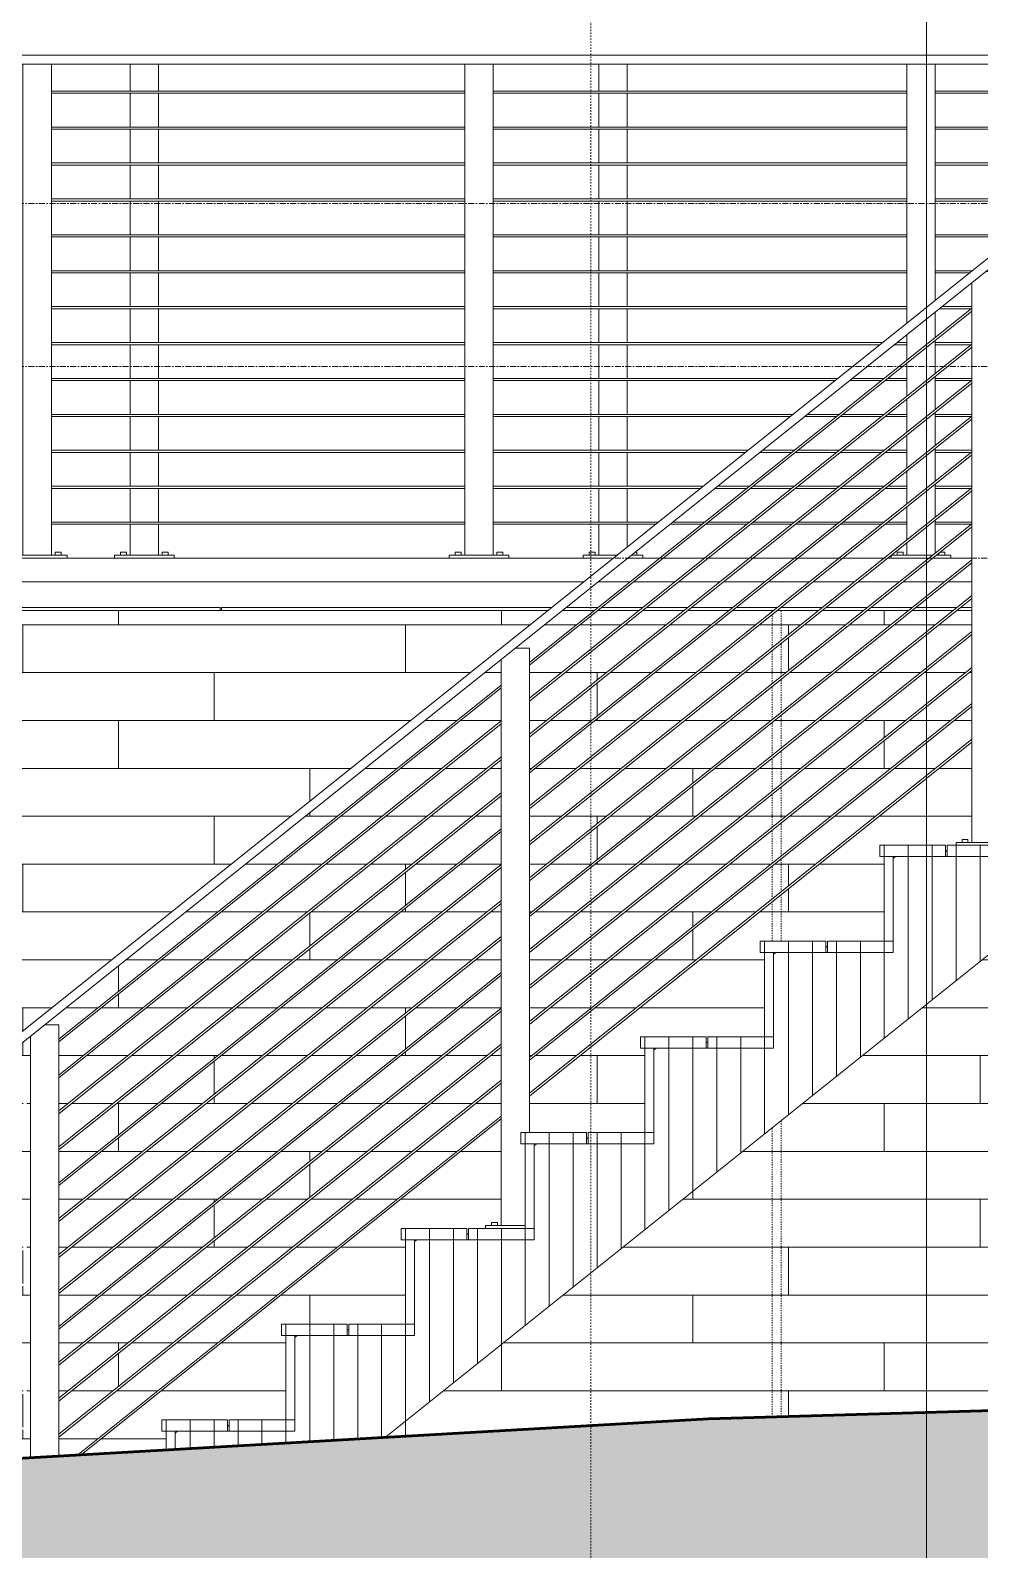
# Model space of a CAD drawing. Header units: inches. Extents: x -3207 to -1935, y -201 to 483.
# Drawn here: x -2923.7 to -2844.4, y -80.5 to 46.4 of the extents above; entities that cross this region are included whole.
import ezdxf

# ---------------------------------------------------------------- set-up
doc = ezdxf.new("R2010")
doc.units = ezdxf.units.IN
doc.header["$MEASUREMENT"] = 0
for name, pattern in [('Aligning Line 1_8_', [0.25, 0.125, -0.125]), ('Dash 1_16_', [0.125, 0.0625, -0.0625]), ('Grid Line 1_2_', [0.875, 0.5, -0.125, 0.125, -0.125])]:
    doc.linetypes.add(name, pattern=pattern)
for name, color, linetype, lineweight in [('A-DETL-1', 90, 'Dash 1_16_', 9), ('A-FLOR', 192, 'Continuous', 18), ('A-FLOR-HRAL', 11, 'Continuous', 9), ('A-FLOR-LEVL-1', 51, 'Grid Line 1_2_', 9), ('A-WALL-PATT-1', 111, 'Continuous', 9), ('C-TOPO', 7, 'Continuous', 9), ('C-TOPO-1', 7, 'Continuous', 60), ('G-ANNO-SYMB', 111, 'Aligning Line 1_8_', 9), ('G-ANNO-SYMB-1', 111, 'Continuous', 9), ('S-FNDN', 32, 'Continuous', 18), ('S-STRS', 31, 'Continuous', 9)]:
    doc.layers.add(name, color=color, linetype=linetype, lineweight=lineweight)
pattern_1 = [(90, (-2962.337, -117.625), (-2, 1e-16), [])]

# ---------------------------------------------------------------- blocks, each defined once
blk = doc.blocks.new('Railing - 2_ x 1_2_ 2-V3-BUILDING SECTION - NORTH_SOUTH - LOOKING EAST2')
at = {"layer": 'A-FLOR-HRAL'}
for p, q in [((-2876.19, 43.62), (-2876.19, 41.37)), ((-2873.82, 41.37), (-2873.82, 43.62)), ((-2876.19, 41.19), (-2876.19, 38.37)), ((-2873.82, 38.37), (-2873.82, 41.19)), ((-2876.19, 38.19), (-2876.19, 35.37)), ((-2873.82, 35.37), (-2873.82, 38.19)), ((-2876.19, 35.19), (-2876.19, 32.37)), ((-2873.82, 32.37), (-2873.82, 35.19)), ((-2876.19, 32.19), (-2876.19, 29.37)), ((-2873.82, 29.37), (-2873.82, 32.19)), ((-2876.19, 29.19), (-2876.19, 26.37)), ((-2873.82, 26.37), (-2873.82, 29.19)), ((-2876.19, 26.19), (-2876.19, 23.37)), ((-2873.82, 23.37), (-2873.82, 26.19)), ((-2876.19, 23.19), (-2876.19, 20.37)), ((-2873.82, 20.37), (-2873.82, 23.19)), ((-2876.19, 20.19), (-2876.19, 17.37)), ((-2873.82, 17.37), (-2873.82, 20.19)), ((-2876.19, 17.19), (-2876.19, 14.37)), ((-2873.82, 14.37), (-2873.82, 17.19)), ((-2876.19, 14.19), (-2876.19, 11.37)), ((-2873.82, 11.37), (-2873.82, 14.19)), ((-2876.19, 11.19), (-2876.19, 8.37)), ((-2873.82, 8.37), (-2873.82, 11.19)), ((-2876.19, 8.19), (-2876.19, 5.37)), ((-2873.82, 5.37), (-2873.82, 8.19)), ((-2876.19, 5.19), (-2876.19, 2.62)), ((-2873.82, 3.3), (-2873.82, 5.19)), ((-2874.66, 2.62), (-2877.5, 2.62)), ((-2877.5, 2.62), (-2877.5, 2.37)), ((-2877, 2.62), (-2877, 2.87)), ((-2876.75, 2.87), (-2877, 2.87)), ((-2876.5, 2.87), (-2876.75, 2.87)), ((-2876.5, 2.87), (-2876.5, 2.62)), ((-2872.5, 2.62), (-2873.46, 2.62)), ((-2873, 2.87), (-2873.13, 2.87)), ((-2873, 2.87), (-2873, 2.62)), ((-2872.5, 2.37), (-2872.5, 2.62))]:
    blk.add_line(p, q, dxfattribs=at)
blk = doc.blocks.new('Railing - 2_ x 1_2_ 2-V4-BUILDING SECTION - NORTH_SOUTH - LOOKING EAST2')
at = {"layer": 'A-FLOR-HRAL'}
for p, q in [((-2915.36, 43.62), (-2915.36, 41.37)), ((-2912.98, 41.37), (-2912.98, 43.62)), ((-2915.36, 41.19), (-2915.36, 38.37)), ((-2912.98, 38.37), (-2912.98, 41.19)), ((-2915.36, 38.19), (-2915.36, 35.37)), ((-2912.98, 35.37), (-2912.98, 38.19)), ((-2915.36, 35.19), (-2915.36, 32.37)), ((-2912.98, 32.37), (-2912.98, 35.19)), ((-2915.36, 32.19), (-2915.36, 29.37)), ((-2912.98, 29.37), (-2912.98, 32.19)), ((-2915.36, 29.19), (-2915.36, 26.37)), ((-2912.98, 26.37), (-2912.98, 29.19)), ((-2915.36, 26.19), (-2915.36, 23.37)), ((-2912.98, 23.37), (-2912.98, 26.19)), ((-2915.36, 23.19), (-2915.36, 20.37)), ((-2912.98, 20.37), (-2912.98, 23.19)), ((-2915.36, 20.19), (-2915.36, 17.37)), ((-2912.98, 17.37), (-2912.98, 20.19)), ((-2915.36, 17.19), (-2915.36, 14.37)), ((-2912.98, 14.37), (-2912.98, 17.19)), ((-2915.36, 14.19), (-2915.36, 11.37)), ((-2912.98, 11.37), (-2912.98, 14.19)), ((-2915.36, 11.19), (-2915.36, 8.37)), ((-2912.98, 8.37), (-2912.98, 11.19)), ((-2915.36, 8.19), (-2915.36, 5.37)), ((-2912.98, 5.37), (-2912.98, 8.19)), ((-2915.36, 5.19), (-2915.36, 2.62)), ((-2912.98, 2.62), (-2912.98, 5.19)), ((-2911.67, 2.62), (-2916.67, 2.62)), ((-2916.67, 2.62), (-2916.67, 2.37)), ((-2916.17, 2.62), (-2916.17, 2.87)), ((-2915.92, 2.87), (-2916.17, 2.87)), ((-2915.67, 2.87), (-2915.92, 2.87)), ((-2915.67, 2.87), (-2915.67, 2.62)), ((-2912.67, 2.62), (-2912.67, 2.87)), ((-2912.42, 2.87), (-2912.67, 2.87)), ((-2912.17, 2.87), (-2912.42, 2.87)), ((-2912.17, 2.87), (-2912.17, 2.62)), ((-2911.67, 2.37), (-2911.67, 2.62))]:
    blk.add_line(p, q, dxfattribs=at)
blk = doc.blocks.new('Railing - 2_ x 1_2_ 2-V8-BUILDING SECTION - NORTH_SOUTH - LOOKING EAST2')
at = {"layer": 'A-FLOR-HRAL'}
for p, q in [((-3035.1, 2.62), (-3035.1, 43.62)), ((-3032.72, 2.62), (-3032.72, 43.62)), ((-3031.41, 2.62), (-3036.41, 2.62)), ((-3036.41, 2.37), (-3036.41, 2.62)), ((-3035.91, 2.62), (-3035.91, 2.87)), ((-3035.66, 2.87), (-3035.91, 2.87)), ((-3035.41, 2.87), (-3035.66, 2.87)), ((-3035.41, 2.87), (-3035.41, 2.62)), ((-3032.41, 2.62), (-3032.41, 2.87)), ((-3032.16, 2.87), (-3032.41, 2.87)), ((-3031.91, 2.87), (-3032.16, 2.87)), ((-3031.91, 2.87), (-3031.91, 2.62)), ((-3031.41, 2.37), (-3031.41, 2.62))]:
    blk.add_line(p, q, dxfattribs=at)
blk = doc.blocks.new('Railing - 2_ x 1_2_ 2-V9-BUILDING SECTION - NORTH_SOUTH - LOOKING EAST2')
at = {"layer": 'A-FLOR-HRAL'}
for p, q in [((-2850.45, 21.99), (-2850.45, 43.62)), ((-2848.08, 23.89), (-2848.08, 43.62)), ((-2848.08, 20.78), (-2848.08, 22.93)), ((-2850.45, 18.88), (-2850.45, 21.03)), ((-2848.08, 17.78), (-2848.08, 20.55)), ((-2850.45, 15.88), (-2850.45, 18.65)), ((-2848.08, 14.78), (-2848.08, 17.55)), ((-2850.45, 12.88), (-2850.45, 15.65)), ((-2848.08, 11.78), (-2848.08, 14.55)), ((-2850.45, 9.88), (-2850.45, 12.65)), ((-2848.08, 8.78), (-2848.08, 11.55)), ((-2850.45, 6.88), (-2850.45, 9.65)), ((-2848.08, 5.78), (-2848.08, 8.55)), ((-2850.45, 3.88), (-2850.45, 6.65)), ((-2848.08, 2.78), (-2848.08, 5.55)), ((-2851.77, 2.37), (-2851.77, 2.6)), ((-2848.27, 2.62), (-2851.73, 2.62)), ((-2851.27, 2.62), (-2851.27, 2.87)), ((-2851.02, 2.87), (-2851.27, 2.87)), ((-2850.77, 2.87), (-2851.02, 2.87)), ((-2850.77, 2.87), (-2850.77, 2.62)), ((-2850.45, 2.62), (-2850.45, 3.65)), ((-2846.77, 2.62), (-2847.98, 2.62)), ((-2847.77, 2.62), (-2847.77, 2.8)), ((-2847.52, 2.87), (-2847.67, 2.87)), ((-2847.27, 2.87), (-2847.52, 2.87)), ((-2847.27, 2.87), (-2847.27, 2.62)), ((-2846.77, 2.37), (-2846.77, 2.62))]:
    blk.add_line(p, q, dxfattribs=at)
blk = doc.blocks.new('Railing - Railing-1114347-BUILDING SECTION - NORTH_SOUTH - LOOKING EAST2')
at = {"layer": 'A-FLOR-HRAL'}
for p, q in [((-3072.34, 44.38), (-2822.47, 44.38)), ((-2823.52, 43.62), (-3072.34, 43.62)), ((-2887.38, 41.37), (-2921.93, 41.37)), ((-2921.93, 41.19), (-2887.38, 41.19)), ((-2850.45, 41.37), (-2885.01, 41.37)), ((-2885.01, 41.19), (-2850.45, 41.19)), ((-2826.22, 41.37), (-2848.08, 41.37)), ((-2848.08, 41.19), (-2826.45, 41.19)), ((-2887.38, 38.37), (-2921.93, 38.37)), ((-2921.93, 38.19), (-2887.38, 38.19)), ((-2850.45, 38.37), (-2885.01, 38.37)), ((-2885.01, 38.19), (-2850.45, 38.19)), ((-2829.97, 38.37), (-2848.08, 38.37)), ((-2848.08, 38.19), (-2830.2, 38.19)), ((-2887.38, 35.37), (-2921.93, 35.37)), ((-2921.93, 35.19), (-2887.38, 35.19)), ((-2850.45, 35.37), (-2885.01, 35.37)), ((-2885.01, 35.19), (-2850.45, 35.19)), ((-2833.72, 35.37), (-2848.08, 35.37)), ((-2848.08, 35.19), (-2833.95, 35.19)), ((-2887.38, 32.37), (-2921.93, 32.37)), ((-2921.93, 32.19), (-2887.38, 32.19)), ((-2850.45, 32.37), (-2885.01, 32.37)), ((-2885.01, 32.19), (-2850.45, 32.19)), ((-2837.48, 32.37), (-2848.08, 32.37)), ((-2848.08, 32.19), (-2837.7, 32.19)), ((-2887.38, 29.37), (-2921.93, 29.37)), ((-2921.93, 29.19), (-2887.38, 29.19)), ((-2850.45, 29.37), (-2885.01, 29.37)), ((-2885.01, 29.19), (-2850.45, 29.19)), ((-2841.22, 29.37), (-2848.08, 29.37)), ((-2848.08, 29.19), (-2841.45, 29.19)), ((-2887.38, 26.37), (-2921.93, 26.37)), ((-2921.93, 26.19), (-2887.38, 26.19)), ((-2850.45, 26.37), (-2885.01, 26.37)), ((-2885.01, 26.19), (-2850.45, 26.19)), ((-2844.97, 26.37), (-2848.08, 26.37)), ((-2848.08, 26.19), (-2845.2, 26.19)), ((-2887.38, 23.37), (-2921.93, 23.37)), ((-2921.93, 23.19), (-2887.38, 23.19)), ((-2850.45, 23.37), (-2885.01, 23.37)), ((-2885.01, 23.19), (-2850.45, 23.19)), ((-2847.75, 23.19), (-2845.07, 23.19)), ((-2845.02, 23.37), (-2847.52, 23.37)), ((-2887.38, 20.37), (-2921.93, 20.37)), ((-2852.47, 20.37), (-2885.01, 20.37)), ((-2850.45, 20.37), (-2851.27, 20.37)), ((-2845.02, 20.37), (-2848.08, 20.37)), ((-2921.93, 20.19), (-2887.38, 20.19)), ((-2885.01, 20.19), (-2852.7, 20.19)), ((-2851.5, 20.19), (-2850.45, 20.19)), ((-2848.08, 20.19), (-2845.07, 20.19)), ((-2887.38, 17.37), (-2921.93, 17.37)), ((-2921.93, 17.19), (-2887.38, 17.19)), ((-2856.22, 17.37), (-2885.01, 17.37)), ((-2885.01, 17.19), (-2856.45, 17.19)), ((-2855.25, 17.19), (-2852.57, 17.19)), ((-2852.33, 17.37), (-2855.02, 17.37)), ((-2852.28, 17.19), (-2850.45, 17.19)), ((-2850.45, 17.37), (-2852.04, 17.37)), ((-2845.02, 17.37), (-2848.08, 17.37)), ((-2848.08, 17.19), (-2845.07, 17.19)), ((-2887.38, 14.37), (-2921.93, 14.37)), ((-2921.93, 14.19), (-2887.38, 14.19)), ((-2859.97, 14.37), (-2885.01, 14.37)), ((-2885.01, 14.19), (-2860.2, 14.19)), ((-2859, 14.19), (-2856.32, 14.19)), ((-2856.08, 14.37), (-2858.77, 14.37)), ((-2856.03, 14.19), (-2852.57, 14.19)), ((-2852.33, 14.37), (-2855.8, 14.37)), ((-2852.28, 14.19), (-2850.45, 14.19)), ((-2850.45, 14.37), (-2852.04, 14.37)), ((-2845.02, 14.37), (-2848.08, 14.37)), ((-2848.08, 14.19), (-2845.07, 14.19)), ((-2887.38, 11.37), (-2921.93, 11.37)), ((-2921.93, 11.19), (-2887.38, 11.19)), ((-2863.72, 11.37), (-2885.01, 11.37)), ((-2885.01, 11.19), (-2863.95, 11.19)), ((-2862.75, 11.19), (-2860.07, 11.19)), ((-2859.83, 11.37), (-2862.52, 11.37)), ((-2859.78, 11.19), (-2856.32, 11.19)), ((-2856.08, 11.37), (-2859.55, 11.37)), ((-2856.03, 11.19), (-2852.57, 11.19)), ((-2852.33, 11.37), (-2855.8, 11.37)), ((-2852.28, 11.19), (-2850.45, 11.19)), ((-2850.45, 11.37), (-2852.04, 11.37)), ((-2845.02, 11.37), (-2848.08, 11.37)), ((-2848.08, 11.19), (-2845.07, 11.19)), ((-2887.38, 8.37), (-2921.93, 8.37)), ((-2921.93, 8.19), (-2887.38, 8.19)), ((-2867.47, 8.37), (-2885.01, 8.37)), ((-2885.01, 8.19), (-2867.7, 8.19)), ((-2866.5, 8.19), (-2863.82, 8.19)), ((-2863.58, 8.37), (-2866.27, 8.37)), ((-2863.53, 8.19), (-2860.07, 8.19)), ((-2859.83, 8.37), (-2863.29, 8.37)), ((-2859.78, 8.19), (-2856.32, 8.19)), ((-2856.08, 8.37), (-2859.55, 8.37)), ((-2856.03, 8.19), (-2852.57, 8.19)), ((-2852.33, 8.37), (-2855.8, 8.37)), ((-2852.28, 8.19), (-2850.45, 8.19)), ((-2850.45, 8.37), (-2852.04, 8.37)), ((-2845.02, 8.37), (-2848.08, 8.37)), ((-2848.08, 8.19), (-2845.07, 8.19)), ((-2887.38, 5.37), (-2921.93, 5.37)), ((-2921.93, 5.19), (-2887.38, 5.19)), ((-2871.22, 5.37), (-2885.01, 5.37)), ((-2885.01, 5.19), (-2871.45, 5.19)), ((-2870.25, 5.19), (-2867.57, 5.19)), ((-2867.33, 5.37), (-2870.02, 5.37)), ((-2867.28, 5.19), (-2863.82, 5.19)), ((-2863.58, 5.37), (-2867.04, 5.37)), ((-2863.53, 5.19), (-2860.07, 5.19)), ((-2859.83, 5.37), (-2863.29, 5.37)), ((-2859.78, 5.19), (-2856.32, 5.19)), ((-2856.08, 5.37), (-2859.55, 5.37)), ((-2856.03, 5.19), (-2852.57, 5.19)), ((-2852.33, 5.37), (-2855.8, 5.37)), ((-2852.28, 5.19), (-2850.45, 5.19)), ((-2850.45, 5.37), (-2852.04, 5.37)), ((-2845.02, 5.37), (-2848.08, 5.37)), ((-2848.08, 5.19), (-2845.07, 5.19))]:
    blk.add_line(p, q, dxfattribs=at)
for name, p in [('Railing - 2_ x 1_2_ 2-V8-BUILDING SECTION - NORTH_SOUTH - LOOKING EAST2', (110.79, 0)), ('Railing - 2_ x 1_2_ 2-V4-BUILDING SECTION - NORTH_SOUTH - LOOKING EAST2', (0, 0)), ('Railing - 2_ x 1_2_ 2-V8-BUILDING SECTION - NORTH_SOUTH - LOOKING EAST2', (147.71, 0)), ('Railing - 2_ x 1_2_ 2-V3-BUILDING SECTION - NORTH_SOUTH - LOOKING EAST2', (0, 0)), ('Railing - 2_ x 1_2_ 2-V9-BUILDING SECTION - NORTH_SOUTH - LOOKING EAST2', (0, 0))]:
    blk.add_blockref(name, p)
blk = doc.blocks.new('Railing - 2_ x 1_2_ 2-1997085-BUILDING SECTION - NORTH_SOUTH - LOOKING EAST2')
at = {"layer": 'A-FLOR-HRAL'}
for p, q in [((-2842.65, 26.32), (-2843.84, 26.32)), ((-2842.65, -13.63), (-2842.65, 26.32)), ((-2845.02, -21.38), (-2845.02, 25.37)), ((-2842.65, -21.38), (-2842.65, -14.57)), ((-2846.34, -21.38), (-2842.34, -21.38)), ((-2846.34, -21.62), (-2846.34, -21.38)), ((-2845.84, -21.13), (-2845.59, -21.13)), ((-2845.84, -21.13), (-2845.84, -21.38)), ((-2845.59, -21.13), (-2845.34, -21.13)), ((-2845.34, -21.38), (-2845.34, -21.13))]:
    blk.add_line(p, q, dxfattribs=at)
blk = doc.blocks.new('Railing - 2_ x 1_2_ 2-1997083-BUILDING SECTION - NORTH_SOUTH - LOOKING EAST2')
at = {"layer": 'A-FLOR-HRAL'}
for p, q in [((-2884.36, -53.38), (-2884.36, -6.1)), ((-2881.98, -5.15), (-2883.17, -5.15)), ((-2881.98, -45.63), (-2881.98, -5.15)), ((-2885.17, -53.13), (-2885.17, -53.38)), ((-2885.17, -53.13), (-2884.92, -53.13)), ((-2884.92, -53.13), (-2884.67, -53.13)), ((-2884.67, -53.38), (-2884.67, -53.13)), ((-2885.67, -53.38), (-2882.34, -53.38)), ((-2885.67, -53.63), (-2885.67, -53.38))]:
    blk.add_line(p, q, dxfattribs=at)
blk = doc.blocks.new('Railing - 2_ x 1_2_ 2-1997081-BUILDING SECTION - NORTH_SOUTH - LOOKING EAST2')
at = {"layer": 'A-FLOR-HRAL'}
for p, q in [((-2921.32, -36.61), (-2922.5, -36.61)), ((-2921.32, -72.63), (-2921.32, -36.61)), ((-2923.69, -72.77), (-2923.69, -37.56))]:
    blk.add_line(p, q, dxfattribs=at)
blk = doc.blocks.new('Railing - Railing-1123708-BUILDING SECTION - NORTH_SOUTH - LOOKING EAST2')
at = {"layer": 'A-FLOR-HRAL'}
for p, q in [((-2822.47, 44.38), (-2961.84, -67.12)), ((-2961.84, -68.08), (-2822.21, 43.62)), ((-2845.02, 23.23), (-2881.98, -6.34)), ((-2881.98, -6.58), (-2845.02, 22.98)), ((-2845.02, 20.23), (-2881.98, -9.34)), ((-2881.98, -9.58), (-2845.02, 19.98)), ((-2845.02, 17.23), (-2881.98, -12.34)), ((-2881.98, -12.58), (-2845.02, 16.98)), ((-2845.02, 14.23), (-2881.98, -15.34)), ((-2881.98, -15.58), (-2845.02, 13.98)), ((-2845.02, 11.23), (-2881.98, -18.34)), ((-2881.98, -18.58), (-2845.02, 10.98)), ((-2845.02, 8.23), (-2881.98, -21.34)), ((-2881.98, -21.58), (-2845.02, 7.98)), ((-2845.02, 5.23), (-2881.98, -24.34)), ((-2881.98, -24.58), (-2845.02, 4.98)), ((-2845.02, 2.23), (-2881.98, -27.34)), ((-2881.98, -27.58), (-2845.02, 1.98)), ((-2845.02, -0.77), (-2881.98, -30.34)), ((-2881.98, -30.58), (-2845.02, -1.02)), ((-2845.02, -3.77), (-2881.98, -33.34)), ((-2881.98, -33.58), (-2845.02, -4.02)), ((-2845.02, -6.77), (-2881.98, -36.34)), ((-2881.98, -36.58), (-2845.02, -7.02)), ((-2884.36, -8.24), (-2921.32, -37.81)), ((-2921.32, -38.05), (-2884.36, -8.48)), ((-2845.02, -9.77), (-2881.98, -39.34)), ((-2881.98, -39.58), (-2845.02, -10.02)), ((-2884.36, -11.24), (-2921.32, -40.81)), ((-2921.32, -41.05), (-2884.36, -11.48)), ((-2845.02, -12.77), (-2881.98, -42.34)), ((-2881.98, -42.58), (-2845.02, -13.02)), ((-2884.36, -14.24), (-2921.32, -43.81)), ((-2921.32, -44.05), (-2884.36, -14.48)), ((-2884.36, -17.24), (-2921.32, -46.81)), ((-2921.32, -47.05), (-2884.36, -17.48)), ((-2884.36, -20.24), (-2921.32, -49.81)), ((-2921.32, -50.05), (-2884.36, -20.48)), ((-2884.36, -23.24), (-2921.32, -52.81)), ((-2921.32, -53.05), (-2884.36, -23.48)), ((-2884.36, -26.24), (-2921.32, -55.81)), ((-2921.32, -56.05), (-2884.36, -26.48)), ((-2884.36, -29.24), (-2921.32, -58.81)), ((-2921.32, -59.05), (-2884.36, -29.48)), ((-2884.36, -32.24), (-2921.32, -61.81)), ((-2921.32, -62.05), (-2884.36, -32.48)), ((-2884.36, -35.24), (-2921.32, -64.81)), ((-2921.32, -65.05), (-2884.36, -35.48)), ((-2884.36, -38.24), (-2921.32, -67.81)), ((-2921.32, -68.05), (-2884.36, -38.48)), ((-2884.36, -41.24), (-2921.32, -70.81)), ((-2921.32, -71.05), (-2884.36, -41.48)), ((-2884.36, -44.24), (-2919.73, -72.54)), ((-2919.41, -72.52), (-2884.36, -44.48))]:
    blk.add_line(p, q, dxfattribs=at)
for name in ['Railing - 2_ x 1_2_ 2-1997085-BUILDING SECTION - NORTH_SOUTH - LOOKING EAST2', 'Railing - 2_ x 1_2_ 2-1997083-BUILDING SECTION - NORTH_SOUTH - LOOKING EAST2', 'Railing - 2_ x 1_2_ 2-1997081-BUILDING SECTION - NORTH_SOUTH - LOOKING EAST2']:
    blk.add_blockref(name, (0, 0))

msp = doc.modelspace()

# ---------------------------------------------------------------- hatches: boundary and pattern name
at = {"layer": 'A-WALL-PATT-1'}
h = msp.add_hatch(dxfattribs=at)
h.set_pattern_fill('FP_4', color=256, style=0, pattern_type=2)
h.set_pattern_definition([(0, (-2620.337, -107.2), (0, 4), []), (90, (-2620.337, -107.2), (-8, 8), [4, -28]), (90, (-2604.337, -103.2), (-8, 8), [4, -28])])
h.paths.add_polyline_path([(-3064.33668, -95.75169), (-3018.33668, -80.66287), (-3018.33668, -30.125), (-2981.71168, -30.125), (-2981.71168, -75.83329), (-2961.52418, -74.79253), (-2961.54165, -73.22909), (-2961.83668, -73.44903), (-2961.83668, -73.225), (-2961.52418, -72.975), (-2961.54165, -70.22909), (-2961.83668, -70.44903), (-2961.83668, -70.225), (-2961.52418, -69.975), (-2961.52418, -67.83023), (-2961.83668, -68.08023), (-2961.83668, -67.11977), (-2880.43698, -2), (-3064.33668, -2), (-3064.33668, -83.91376)], flags=0)
h.paths.add_polyline_path([(-2959.14918, -74.67008), (-2955.92592, -74.49639), (-2923.69085, -48.70833), (-2923.69085, -45.94845), (-2959.14918, -74.31512), (-2959.14918, -74.49639)], flags=0)
h.paths.add_polyline_path([(-2955.61515, -74.48789), (-2951.92766, -74.29778), (-2923.69085, -51.70833), (-2923.69085, -48.94845), (-2955.53076, -74.42038)], flags=0)
h.paths.add_polyline_path([(-2951.60684, -74.28124), (-2947.91935, -74.09113), (-2923.69085, -54.70833), (-2923.69085, -51.94845), (-2950.99016, -73.7879)], flags=0)
h.paths.add_polyline_path([(-2959.14918, -74.075), (-2923.69085, -45.70833), (-2923.69085, -42.94845), (-2959.14918, -71.31512), (-2959.14918, -73.51458)], flags=0)
h.paths.add_polyline_path([(-2947.59853, -74.07459), (-2943.91104, -73.88448), (-2923.69085, -57.70833), (-2923.69085, -54.94845), (-2946.89851, -73.51458)], flags=0)
h.paths.add_polyline_path([(-2943.59022, -73.86794), (-2939.90273, -73.67784), (-2923.69085, -60.70833), (-2923.69085, -57.94845), (-2943.14851, -73.51458)], flags=0)
h.paths.add_polyline_path([(-2939.58191, -73.6613), (-2935.88795, -73.46601), (-2923.69085, -63.70833), (-2923.69085, -60.94845), (-2939.39851, -73.51458)], flags=0)
h.paths.add_polyline_path([(-2935.56465, -73.44749), (-2931.84875, -73.23466), (-2923.69085, -66.70833), (-2923.69085, -63.94845), (-2933.93284, -72.14204)], flags=0)
h.paths.add_polyline_path([(-2931.52546, -73.21614), (-2927.80956, -73.0033), (-2923.69085, -69.70833), (-2923.69085, -66.94845), (-2930.28416, -72.2231)], flags=0)
h.paths.add_polyline_path([(-2927.48627, -72.98478), (-2923.7466, -72.75293), (-2923.69085, -72.70833), (-2923.69085, -69.94845), (-2926.43284, -72.14204)], flags=0)
h.paths.add_polyline_path([(-2921.31585, -72.63136), (-2919.73118, -72.5406), (-2884.35752, -44.24167), (-2884.35752, -41.48178), (-2921.31585, -71.04845), (-2921.31585, -72.14204)], flags=0)
h.paths.add_polyline_path([(-2919.40788, -72.52208), (-2912.33668, -72.11706), (-2912.33668, -70.56641), (-2912.71168, -70.56641), (-2912.71168, -69.625), (-2907.21168, -69.625), (-2907.21168, -70.08777), (-2907.08668, -70.08777), (-2907.08668, -69.625), (-2902.33668, -69.625), (-2902.33668, -62.56641), (-2902.71168, -62.56641), (-2902.71168, -61.625), (-2897.21168, -61.625), (-2897.21168, -62.08777), (-2897.08668, -62.08777), (-2897.08668, -61.625), (-2892.33668, -61.625), (-2892.33668, -54.56641), (-2892.71168, -54.56641), (-2892.71168, -53.625), (-2887.21168, -53.625), (-2887.21168, -54.08777), (-2887.08668, -54.08777), (-2887.08668, -53.625), (-2885.67002, -53.625), (-2885.67002, -53.375), (-2885.17002, -53.375), (-2885.1615, -53.125), (-2884.67002, -53.125), (-2884.67002, -53.375), (-2884.35752, -53.375), (-2884.35752, -44.48178), (-2919.20601, -72.36058)], flags=0)
h.paths.add_polyline_path([(-2959.14918, -71.075), (-2923.69085, -42.70833), (-2923.69085, -39.94845), (-2959.14918, -68.31512), (-2959.14918, -69.7877)], flags=0)
h.paths.add_polyline_path([(-2894.00879, -71.06729), (-2867.01762, -69.5213), (-2796.33325, -67.46255), (-2693.71168, -58.93163), (-2693.71168, -11.75), (-2693.46168, -11.75), (-2693.46168, -9.375), (-2812.33668, -9.375), (-2812.33668, -5.72961), (-2893.38268, -70.56641)], flags=0)
h.paths.add_polyline_path([(-2921.31585, -70.80833), (-2884.35752, -41.24167), (-2884.35752, -38.48178), (-2921.31585, -68.04845), (-2921.31585, -69.7877)], flags=0)
h.paths.add_polyline_path([(-2911.58668, -70.72258), (-2911.39147, -70.56641), (-2911.58668, -70.56641)], flags=0)
h.paths.add_polyline_path([(-2907.08668, -70.56641), (-2907.08668, -70.10364), (-2907.21168, -70.10364), (-2907.21168, -70.56641)], flags=0)
h.paths.add_polyline_path([(-2959.14918, -68.075), (-2923.69085, -39.70833), (-2923.69085, -37.56357), (-2960.33668, -66.88023), (-2959.14918, -66.88023), (-2959.14918, -67.43336)], flags=0)
h.paths.add_polyline_path([(-2921.31585, -67.80833), (-2884.35752, -38.24167), (-2884.35752, -35.48178), (-2921.31585, -65.04845), (-2921.31585, -67.43336)], flags=0)
h.paths.add_polyline_path([(-2921.31585, -64.80833), (-2884.35752, -35.24167), (-2884.35752, -32.48178), (-2921.31585, -62.04845), (-2921.31585, -62.72467)], flags=0)
h.paths.add_polyline_path([(-2901.58668, -62.72258), (-2901.39147, -62.56641), (-2901.58668, -62.56641)], flags=0)
h.paths.add_polyline_path([(-2897.08668, -62.56641), (-2897.08668, -62.10364), (-2897.21168, -62.10364), (-2897.21168, -62.56641)], flags=0)
h.paths.add_polyline_path([(-2921.31585, -61.80833), (-2884.35752, -32.24167), (-2884.35752, -29.48178), (-2921.31585, -59.04845), (-2921.31585, -60.37032)], flags=0)
h.paths.add_polyline_path([(-2921.31585, -58.80833), (-2884.35752, -29.24167), (-2884.35752, -26.48178), (-2921.31585, -56.04845), (-2921.31585, -58.01598)], flags=0)
h.paths.add_polyline_path([(-2631.83668, -58.73517), (-2631.83668, -9.375), (-2657.08668, -9.375), (-2657.08668, -58.44129), (-2634.66012, -58.73517)], flags=0)
h.paths.add_polyline_path([(-2921.31585, -55.80833), (-2884.35752, -26.24167), (-2884.35752, -23.48178), (-2921.31585, -53.04845), (-2921.31585, -55.66164)], flags=0)
h.paths.add_polyline_path([(-2891.58668, -54.72258), (-2891.39147, -54.56641), (-2891.58668, -54.56641)], flags=0)
h.paths.add_polyline_path([(-2887.08668, -54.56641), (-2887.08668, -54.10364), (-2887.21168, -54.10364), (-2887.21168, -54.56641)], flags=0)
h.paths.add_polyline_path([(-2921.31585, -52.80833), (-2884.35752, -23.24167), (-2884.35752, -20.48178), (-2921.31585, -50.04845), (-2921.31585, -50.95295)], flags=0)
h.paths.add_polyline_path([(-2921.31585, -49.80833), (-2884.35752, -20.24167), (-2884.35752, -17.48178), (-2921.31585, -47.04845), (-2921.31585, -48.59861)], flags=0)
h.paths.add_polyline_path([(-2921.31585, -46.80833), (-2884.35752, -17.24167), (-2884.35752, -14.48178), (-2921.31585, -44.04845), (-2921.31585, -46.24426)], flags=0)
h.paths.add_polyline_path([(-2881.58668, -46.72258), (-2881.39147, -46.56641), (-2881.58668, -46.56641)], flags=0)
h.paths.add_polyline_path([(-2877.08668, -46.56641), (-2877.08668, -46.10364), (-2877.21168, -46.10364), (-2877.21168, -46.56641)], flags=0)
h.paths.add_polyline_path([(-2877.08668, -46.08777), (-2877.08668, -45.625), (-2872.33668, -45.625), (-2872.33668, -38.56641), (-2872.71168, -38.56641), (-2872.71168, -37.625), (-2867.21168, -37.625), (-2867.21168, -38.08777), (-2867.08668, -38.08777), (-2867.08668, -37.625), (-2862.33668, -37.625), (-2862.33668, -30.56641), (-2862.71168, -30.56641), (-2862.71168, -29.625), (-2857.21168, -29.625), (-2857.21168, -30.08777), (-2857.08668, -30.08777), (-2857.08668, -29.625), (-2852.33668, -29.625), (-2852.33668, -22.56641), (-2852.71168, -22.56641), (-2852.71168, -21.625), (-2847.21168, -21.625), (-2847.21168, -22.08777), (-2847.08668, -22.08777), (-2847.08668, -21.625), (-2846.33668, -21.625), (-2846.33668, -21.375), (-2845.83668, -21.375), (-2845.82817, -21.125), (-2845.33668, -21.125), (-2845.33668, -21.375), (-2845.02418, -21.375), (-2845.02418, -13.01512), (-2881.98252, -42.58178), (-2881.98252, -45.625), (-2877.21168, -45.625), (-2877.21168, -46.08777)], flags=0)
h.paths.add_polyline_path([(-2921.31585, -43.80833), (-2884.35752, -14.24167), (-2884.35752, -11.48178), (-2921.31585, -41.04845), (-2921.31585, -41.53557)], flags=0)
h.paths.add_polyline_path([(-2881.98252, -42.34167), (-2845.02418, -12.775), (-2845.02418, -10.01512), (-2881.98252, -39.58178), (-2881.98252, -41.53557)], flags=0)
h.paths.add_polyline_path([(-2921.31585, -40.80833), (-2884.35752, -11.24167), (-2884.35752, -8.48178), (-2921.31585, -38.04845)], flags=0)
h.paths.add_polyline_path([(-2881.98252, -39.34167), (-2845.02418, -9.775), (-2845.02418, -7.01512), (-2881.98252, -36.58178), (-2881.98252, -39.18123)], flags=0)
h.paths.add_polyline_path([(-2871.58668, -38.72258), (-2871.39147, -38.56641), (-2871.58668, -38.56641)], flags=0)
h.paths.add_polyline_path([(-2867.08668, -38.56641), (-2867.08668, -38.10364), (-2867.21168, -38.10364), (-2867.21168, -38.56641)], flags=0)
h.paths.add_polyline_path([(-2921.31585, -37.80833), (-2884.35752, -8.24167), (-2884.35752, -6.0969), (-2922.50335, -36.61357), (-2921.31585, -36.61357), (-2921.31585, -36.82689)], flags=0)
h.paths.add_polyline_path([(-2881.98252, -36.34167), (-2845.02418, -6.775), (-2845.02418, -4.01512), (-2881.98252, -33.58178), (-2881.98252, -34.47254)], flags=0)
h.paths.add_polyline_path([(-2881.98252, -33.34167), (-2845.02418, -3.775), (-2845.02418, -2), (-2846.25529, -2), (-2881.98252, -30.58178), (-2881.98252, -32.1182)], flags=0)
h.paths.add_polyline_path([(-2861.58668, -30.72258), (-2861.39147, -30.56641), (-2861.58668, -30.56641)], flags=0)
h.paths.add_polyline_path([(-2857.08668, -30.56641), (-2857.08668, -30.10364), (-2857.21168, -30.10364), (-2857.21168, -30.56641)], flags=0)
h.paths.add_polyline_path([(-2881.98252, -30.34167), (-2846.55651, -2), (-2850.00529, -2), (-2881.98252, -27.58178), (-2881.98252, -29.76386)], flags=0)
h.paths.add_polyline_path([(-2881.98252, -27.34167), (-2850.30543, -2), (-2853.75529, -2), (-2881.98252, -24.58178), (-2881.98252, -25.05517)], flags=0)
h.paths.add_polyline_path([(-2881.98252, -24.34167), (-2854.05543, -2), (-2857.50529, -2), (-2881.98252, -21.58178), (-2881.98252, -22.70082)], flags=0)
h.paths.add_polyline_path([(-2851.58668, -22.72258), (-2851.39147, -22.56641), (-2851.58668, -22.56641), (-2851.58668, -22.70082)], flags=0)
h.paths.add_polyline_path([(-2847.08668, -22.56641), (-2847.08668, -22.10364), (-2847.21168, -22.10364), (-2847.21168, -22.56641)], flags=0)
h.paths.add_polyline_path([(-2842.64918, -21.375), (-2842.33668, -21.375), (-2842.33668, -14.56641), (-2842.64918, -14.56641), (-2842.64918, -21.125)], flags=0)
h.paths.add_polyline_path([(-2881.98252, -21.34167), (-2857.80543, -2), (-2861.25529, -2), (-2881.98252, -18.58178), (-2881.98252, -20.34648)], flags=0)
h.paths.add_polyline_path([(-2881.98252, -18.34167), (-2861.55543, -2), (-2865.00529, -2), (-2881.98252, -15.58178), (-2881.98252, -17.99214)], flags=0)
h.paths.add_polyline_path([(-2881.98252, -15.34167), (-2865.30543, -2), (-2868.75529, -2), (-2881.98252, -12.58178), (-2881.98252, -13.56481)], flags=0)
h.paths.add_polyline_path([(-2841.58668, -14.72258), (-2841.39147, -14.56641), (-2841.58668, -14.56641)], flags=0)
h.paths.add_polyline_path([(-2837.08668, -14.56641), (-2837.08668, -14.10364), (-2837.21168, -14.10364), (-2837.21168, -14.56641)], flags=0)
h.paths.add_polyline_path([(-2837.08668, -14.08777), (-2837.08668, -13.625), (-2832.33668, -13.625), (-2832.33668, -6.56641), (-2832.71168, -6.56641), (-2832.71168, -5.625), (-2827.21168, -5.625), (-2827.21168, -6.08777), (-2827.08668, -6.08777), (-2827.08668, -5.625), (-2822.33668, -5.625), (-2822.33668, -2), (-2831.25529, -2), (-2842.64918, -11.11512), (-2842.64918, -13.625), (-2837.21168, -13.625), (-2837.21168, -14.08777)], flags=0)
h.paths.add_polyline_path([(-2881.98252, -12.34167), (-2869.05543, -2), (-2872.50529, -2), (-2881.98252, -9.58178), (-2881.98252, -10.92911)], flags=0)
h.paths.add_polyline_path([(-2842.64918, -10.875), (-2831.55543, -2), (-2835.00529, -2), (-2842.64918, -8.11512), (-2842.64918, -8.57476)], flags=0)
h.paths.add_polyline_path([(-2881.98252, -9.34167), (-2872.80543, -2), (-2876.25529, -2), (-2881.98252, -6.58178), (-2881.98252, -8.57476)], flags=0)
h.paths.add_polyline_path([(-2842.64918, -7.875), (-2835.30543, -2), (-2838.75529, -2), (-2842.64918, -5.11512), (-2842.64918, -7.03344)], flags=0)
h.paths.add_polyline_path([(-2831.58668, -6.72258), (-2831.39147, -6.56641), (-2831.58668, -6.56641)], flags=0)
h.paths.add_polyline_path([(-2827.21168, -6.56641), (-2827.08668, -6.56641), (-2827.08668, -6.10364), (-2827.21168, -6.10364)], flags=0)
h.paths.add_polyline_path([(-2881.98252, -6.34167), (-2876.55543, -2), (-2879.23639, -2), (-2883.17002, -5.1469), (-2881.98252, -5.1469), (-2881.98252, -6.22042)], flags=0)
h.paths.add_polyline_path([(-2842.64918, -4.875), (-2839.05543, -2), (-2842.50529, -2), (-2842.64918, -2.11512), (-2842.64918, -3.86607)], flags=0)
at = {"layer": 'C-TOPO'}
msp.add_hatch(color=256, dxfattribs=at).paths.add_polyline_path([(-3144.15581, -196.92226), (-2630.33668, -196.92226), (-2630.33668, -139), (-2637.33668, -139), (-2637.33668, -127), (-2630.33668, -127), (-2630.33668, -58.73517), (-2634.66012, -58.73517), (-2683.6293, -58.09348), (-2796.33334, -67.46256), (-2867.01762, -69.52131), (-2937.36838, -73.54718), (-3007.6973, -77.17297), (-3077.78061, -104.50011), (-3114.96046, -101.87184), (-3121.11775, -102), (-3146.2357, -121.43778), (-3146.2357, -196.92226)], flags=0)
at = {"layer": 'S-STRS'}
h = msp.add_hatch(dxfattribs=at)
h.set_pattern_fill('FP_10', color=256, style=0, pattern_type=2)
h.set_pattern_definition([(90, (-2962.337, -109.625), (-2, 1e-16), [])])
h.paths.add_polyline_path([(-2911.58668, -72.0741), (-2894.00879, -71.06729), (-2812.33668, -5.72961), (-2812.33668, 1.43359), (-2821.39147, 1.43359), (-2821.58668, 1.27742), (-2821.58668, -6.56641), (-2831.39147, -6.56641), (-2831.58668, -6.72258), (-2831.58668, -14.56641), (-2841.39147, -14.56641), (-2841.58668, -14.72258), (-2841.58668, -22.56641), (-2851.39147, -22.56641), (-2851.58668, -22.72258), (-2851.58668, -30.56641), (-2861.39147, -30.56641), (-2861.58668, -30.72258), (-2861.58668, -38.56641), (-2871.39147, -38.56641), (-2871.58668, -38.72258), (-2871.58668, -46.56641), (-2881.39147, -46.56641), (-2881.58668, -46.72258), (-2881.58668, -54.56641), (-2891.39147, -54.56641), (-2891.58668, -54.72258), (-2891.58668, -62.56641), (-2901.39147, -62.56641), (-2901.58668, -62.72258), (-2901.58668, -70.56641), (-2911.39147, -70.56641), (-2911.58668, -70.72258)], flags=0)
h = msp.add_hatch(dxfattribs=at)
h.set_pattern_fill('FP_11', color=256, style=0, pattern_type=2)
h.set_pattern_definition(pattern_1)
h.paths.add_polyline_path([(-2847.08668, -22.56641), (-2841.58668, -22.56641), (-2841.58668, -21.625), (-2847.08668, -21.625), (-2847.08668, -22.08777), (-2847.21168, -22.08777), (-2847.21168, -21.625), (-2852.71168, -21.625), (-2852.71168, -22.56641), (-2847.21168, -22.56641), (-2847.21168, -22.10364), (-2847.08668, -22.10364)], flags=0)
h = msp.add_hatch(dxfattribs=at)
h.set_pattern_fill('FP_11', color=256, style=0, pattern_type=2)
h.set_pattern_definition(pattern_1)
h.paths.add_polyline_path([(-2857.21168, -30.56641), (-2857.21168, -30.10364), (-2857.08668, -30.10364), (-2857.08668, -30.56641), (-2851.58668, -30.56641), (-2851.58668, -29.625), (-2857.08668, -29.625), (-2857.08668, -30.08777), (-2857.21168, -30.08777), (-2857.21168, -29.625), (-2862.71168, -29.625), (-2862.71168, -30.56641)], flags=0)
h = msp.add_hatch(dxfattribs=at)
h.set_pattern_fill('FP_11', color=256, style=0, pattern_type=2)
h.set_pattern_definition(pattern_1)
h.paths.add_polyline_path([(-2872.71168, -38.56641), (-2867.21168, -38.56641), (-2867.21168, -38.10364), (-2867.08668, -38.10364), (-2867.08668, -38.56641), (-2861.58668, -38.56641), (-2861.58668, -37.625), (-2867.08668, -37.625), (-2867.08668, -38.08777), (-2867.21168, -38.08777), (-2867.21168, -37.625), (-2872.71168, -37.625)], flags=0)
h = msp.add_hatch(dxfattribs=at)
h.set_pattern_fill('FP_11', color=256, style=0, pattern_type=2)
h.set_pattern_definition(pattern_1)
h.paths.add_polyline_path([(-2882.71168, -46.56641), (-2877.21168, -46.56641), (-2877.21168, -46.10364), (-2877.08668, -46.10364), (-2877.08668, -46.56641), (-2871.58668, -46.56641), (-2871.58668, -45.625), (-2877.08668, -45.625), (-2877.08668, -46.08777), (-2877.21168, -46.08777), (-2877.21168, -45.625), (-2882.71168, -45.625), (-2882.71168, -46.24426)], flags=0)
h = msp.add_hatch(dxfattribs=at)
h.set_pattern_fill('FP_11', color=256, style=0, pattern_type=2)
h.set_pattern_definition(pattern_1)
h.paths.add_polyline_path([(-2887.21168, -54.56641), (-2887.21168, -54.10364), (-2887.08668, -54.10364), (-2887.08668, -54.56641), (-2881.58668, -54.56641), (-2881.58668, -53.625), (-2887.08668, -53.625), (-2887.08668, -54.08777), (-2887.21168, -54.08777), (-2887.21168, -53.625), (-2892.71168, -53.625), (-2892.71168, -54.56641), (-2887.42185, -54.56641)], flags=0)
h = msp.add_hatch(dxfattribs=at)
h.set_pattern_fill('FP_11', color=256, style=0, pattern_type=2)
h.set_pattern_definition(pattern_1)
h.paths.add_polyline_path([(-2891.96245, -62.56641), (-2891.58668, -62.56641), (-2891.58668, -61.625), (-2897.08668, -61.625), (-2897.08668, -62.08777), (-2897.21168, -62.08777), (-2897.21168, -61.625), (-2902.71168, -61.625), (-2902.71168, -62.56641), (-2897.21168, -62.56641), (-2897.21168, -62.10364), (-2897.08668, -62.10364), (-2897.08668, -62.56641)], flags=0)
h = msp.add_hatch(dxfattribs=at)
h.set_pattern_fill('FP_11', color=256, style=0, pattern_type=2)
h.set_pattern_definition(pattern_1)
h.paths.add_polyline_path([(-2912.71168, -70.56641), (-2907.21168, -70.56641), (-2907.21168, -70.10364), (-2907.08668, -70.10364), (-2907.08668, -70.56641), (-2901.58668, -70.56641), (-2901.58668, -69.625), (-2907.08668, -69.625), (-2907.08668, -70.08777), (-2907.21168, -70.08777), (-2907.21168, -69.625), (-2912.71168, -69.625), (-2912.71168, -69.7877)], flags=0)

# ---------------------------------------------------------------- linework, layer by layer
at = {"layer": 'A-DETL-1'}
for p, q in [((-2861.71168, -2.12909), (-2861.71168, -2)), ((-2861.71168, -5.12909), (-2861.71168, -2.35764)), ((-2860.96168, -4.52909), (-2860.96168, -2)), ((-2860.96168, -7.52909), (-2860.96168, -4.7577)), ((-2861.71168, -8.12909), (-2861.71168, -5.35764)), ((-2861.71168, -11.12909), (-2861.71168, -8.35764)), ((-2860.96168, -10.52909), (-2860.96168, -7.7577)), ((-2861.71168, -14.12909), (-2861.71168, -11.35764)), ((-2860.96168, -13.52909), (-2860.96168, -10.7577)), ((-2860.96168, -16.52909), (-2860.96168, -13.7577)), ((-2861.71168, -17.12909), (-2861.71168, -14.35764)), ((-2861.71168, -20.12909), (-2861.71168, -17.35764)), ((-2860.96168, -19.52909), (-2860.96168, -16.7577)), ((-2860.96168, -22.52909), (-2860.96168, -19.7577)), ((-2861.71168, -23.12909), (-2861.71168, -20.35764)), ((-2860.96168, -25.52909), (-2860.96168, -22.7577)), ((-2861.71168, -26.12909), (-2861.71168, -23.35764)), ((-2861.71168, -29.625), (-2861.71168, -26.35764)), ((-2860.96168, -29.625), (-2860.96168, -25.7577)), ((-2861.71168, -69.36677), (-2861.71168, -45.22961)), ((-2860.96168, -69.34492), (-2860.96168, -44.62961))]:
    msp.add_line(p, q, dxfattribs=at)
at = {"layer": 'A-FLOR'}
for p, q in [((-3074.33668, 2.375), (-2874.96823, 2.375)), ((-2873.76764, 2.375), (-2871.08157, 2.375)), ((-2870.79165, 2.375), (-2867.33157, 2.375)), ((-2867.04165, 2.375), (-2863.58157, 2.375)), ((-2863.29165, 2.375), (-2859.83157, 2.375)), ((-2859.54566, 2.375), (-2856.08157, 2.375)), ((-2855.79525, 2.375), (-2852.33157, 2.375)), ((-2852.04485, 2.375), (-2848.58157, 2.375)), ((-2848.29445, 2.375), (-2845.02418, 2.375)), ((-2877.46823, 0.375), (-3074.33668, 0.375)), ((-2873.58157, 0.375), (-2876.26764, 0.375)), ((-2869.83157, 0.375), (-2873.29165, 0.375)), ((-2866.08157, 0.375), (-2869.54165, 0.375)), ((-2862.33157, 0.375), (-2865.79165, 0.375)), ((-2858.58157, 0.375), (-2862.04592, 0.375)), ((-2854.83157, 0.375), (-2858.29552, 0.375)), ((-2851.0971, 0.375), (-2854.54512, 0.375)), ((-2847.33157, 0.375), (-2850.79471, 0.375)), ((-2845.02418, 0.375), (-2847.04431, 0.375)), ((-3003.83668, -1.76036), (-2907.83668, -1.76036)), ((-2907.83668, -2), (-2907.83668, -1.76036)), ((-2907.71168, -1.76036), (-2880.13743, -1.76036)), ((-2907.71168, -1.76036), (-2907.71168, -2)), ((-2878.93684, -1.76036), (-2876.25077, -1.76036)), ((-2875.96085, -1.76036), (-2872.50077, -1.76036)), ((-2872.21085, -1.76036), (-2868.75077, -1.76036)), ((-2868.46085, -1.76036), (-2865.00077, -1.76036)), ((-2864.71085, -1.76036), (-2861.25077, -1.76036)), ((-2860.96501, -1.76036), (-2857.50077, -1.76036)), ((-2857.21461, -1.76036), (-2853.75077, -1.76036)), ((-2853.4642, -1.76036), (-2850.00077, -1.76036)), ((-2849.7138, -1.76036), (-2846.25077, -1.76036)), ((-2845.9634, -1.76036), (-2845.02418, -1.76036))]:
    msp.add_line(p, q, dxfattribs=at)
at = {"layer": 'A-FLOR-LEVL-1'}
for p, q in [((-1935.47917, 32), (-3194.57025, 32)), ((-1935.47917, 18.375), (-3194.57025, 18.375)), ((-1935.47917, 2.375), (-3194.57025, 2.375))]:
    msp.add_line(p, q, dxfattribs=at)
at = {"layer": 'C-TOPO'}
for p, q in [((-2796.33325, -67.46255), (-2867.01764, -69.52131)), ((-2867.01764, -69.52131), (-2936.73468, -73.51458))]:
    msp.add_line(p, q, dxfattribs=at)
at = {"layer": 'C-TOPO-1'}
for p, q in [((-2796.33334, -67.46256), (-2867.01762, -69.52131)), ((-2867.01762, -69.52131), (-2936.73468, -73.51451))]:
    msp.add_line(p, q, dxfattribs=at)
at = {"layer": 'G-ANNO-SYMB'}
msp.add_line((-2876.84459, 405.76985), (-2876.84459, -182.48287), dxfattribs=at)
at = {"layer": 'G-ANNO-SYMB-1'}
msp.add_line((-2848.79874, 405.76985), (-2848.79874, -196.89908), dxfattribs=at)
at = {"layer": 'S-FNDN'}
for p, q in [((-2880.43698, -2), (-3074.33668, -2)), ((-2876.55032, -2), (-2879.23639, -2)), ((-2872.80032, -2), (-2876.2604, -2)), ((-2869.05032, -2), (-2872.5104, -2)), ((-2865.30032, -2), (-2868.7604, -2)), ((-2861.55032, -2), (-2865.0104, -2)), ((-2857.80032, -2), (-2861.26459, -2)), ((-2854.05032, -2), (-2857.51419, -2)), ((-2850.30032, -2), (-2853.76378, -2)), ((-2846.55651, -2), (-2850.01338, -2)), ((-2845.02418, -2), (-2846.26298, -2))]:
    msp.add_line(p, q, dxfattribs=at)
at = {"layer": 'S-STRS'}
for p, q in [((-2812.33668, -5.72961), (-2894.00879, -71.06729)), ((-2847.21168, -21.625), (-2852.71168, -21.625)), ((-2852.71168, -21.625), (-2852.71168, -22.56641)), ((-2852.71168, -22.56641), (-2847.21168, -22.56641)), ((-2852.33668, -22.56641), (-2852.33668, -29.625)), ((-2851.58668, -22.56641), (-2852.33668, -22.56641)), ((-2851.39147, -22.56641), (-2851.58668, -22.72258)), ((-2851.58668, -29.625), (-2851.58668, -22.56641)), ((-2847.21168, -22.08777), (-2847.21168, -21.625)), ((-2847.08668, -22.08777), (-2847.21168, -22.08777)), ((-2847.21168, -22.56641), (-2847.21168, -22.10364)), ((-2847.21168, -22.10364), (-2847.08668, -22.10364)), ((-2847.21168, -22.56641), (-2847.08668, -22.56641)), ((-2841.58668, -21.625), (-2847.08668, -21.625)), ((-2847.08668, -21.625), (-2847.08668, -22.08777)), ((-2847.08668, -22.10364), (-2847.08668, -22.56641)), ((-2847.08668, -22.56641), (-2841.58668, -22.56641)), ((-2857.21168, -29.625), (-2862.71168, -29.625)), ((-2862.71168, -29.625), (-2862.71168, -30.56641)), ((-2857.21168, -30.08777), (-2857.21168, -29.625)), ((-2857.08668, -30.08777), (-2857.21168, -30.08777)), ((-2857.21168, -30.56641), (-2857.21168, -30.10364)), ((-2857.21168, -30.10364), (-2857.08668, -30.10364)), ((-2851.58668, -29.625), (-2857.08668, -29.625)), ((-2857.08668, -29.625), (-2857.08668, -30.08777)), ((-2857.08668, -30.10364), (-2857.08668, -30.56641)), ((-2852.33668, -29.625), (-2851.58668, -29.625)), ((-2851.58668, -30.56641), (-2851.58668, -29.625)), ((-2862.71168, -30.56641), (-2857.21168, -30.56641)), ((-2862.33668, -30.56641), (-2862.33668, -37.625)), ((-2861.58668, -30.56641), (-2862.33668, -30.56641)), ((-2861.39147, -30.56641), (-2861.58668, -30.72258)), ((-2861.58668, -37.625), (-2861.58668, -30.56641)), ((-2857.08668, -30.56641), (-2857.21168, -30.56641)), ((-2857.08668, -30.56641), (-2851.58668, -30.56641)), ((-2867.21168, -37.625), (-2872.71168, -37.625)), ((-2872.71168, -37.625), (-2872.71168, -38.56641)), ((-2867.21168, -38.08777), (-2867.21168, -37.625)), ((-2861.58668, -37.625), (-2867.08668, -37.625)), ((-2867.08668, -37.625), (-2867.08668, -38.08777)), ((-2862.33668, -37.625), (-2861.58668, -37.625)), ((-2861.58668, -38.56641), (-2861.58668, -37.625)), ((-2872.71168, -38.56641), (-2867.21168, -38.56641)), ((-2872.33668, -38.56641), (-2872.33668, -45.625)), ((-2871.58668, -38.56641), (-2872.33668, -38.56641)), ((-2871.39147, -38.56641), (-2871.58668, -38.72258)), ((-2871.58668, -45.625), (-2871.58668, -38.56641)), ((-2867.08668, -38.08777), (-2867.21168, -38.08777)), ((-2867.21168, -38.56641), (-2867.21168, -38.10364)), ((-2867.21168, -38.10364), (-2867.08668, -38.10364)), ((-2867.08668, -38.56641), (-2867.21168, -38.56641)), ((-2867.08668, -38.10364), (-2867.08668, -38.56641)), ((-2867.08668, -38.56641), (-2861.58668, -38.56641)), ((-2877.21168, -45.625), (-2882.71168, -45.625)), ((-2882.71168, -45.625), (-2882.71168, -46.56641)), ((-2877.21168, -46.08777), (-2877.21168, -45.625)), ((-2871.58668, -45.625), (-2877.08668, -45.625)), ((-2877.08668, -45.625), (-2877.08668, -46.08777)), ((-2872.33668, -45.625), (-2871.58668, -45.625)), ((-2871.58668, -46.56641), (-2871.58668, -45.625)), ((-2882.71168, -46.56641), (-2877.21168, -46.56641)), ((-2882.33668, -46.56641), (-2882.33668, -53.625)), ((-2881.58668, -46.56641), (-2882.33668, -46.56641)), ((-2881.39147, -46.56641), (-2881.58668, -46.72258)), ((-2881.58668, -53.625), (-2881.58668, -46.56641)), ((-2877.08668, -46.08777), (-2877.21168, -46.08777)), ((-2877.21168, -46.56641), (-2877.21168, -46.10364)), ((-2877.21168, -46.10364), (-2877.08668, -46.10364)), ((-2877.08668, -46.56641), (-2877.21168, -46.56641)), ((-2877.08668, -46.10364), (-2877.08668, -46.56641)), ((-2877.08668, -46.56641), (-2871.58668, -46.56641)), ((-2887.21168, -53.625), (-2892.71168, -53.625)), ((-2892.71168, -53.625), (-2892.71168, -54.56641)), ((-2892.71168, -54.56641), (-2887.21168, -54.56641)), ((-2892.33668, -54.56641), (-2892.33668, -61.625)), ((-2891.58668, -54.56641), (-2892.33668, -54.56641)), ((-2891.39147, -54.56641), (-2891.58668, -54.72258)), ((-2891.58668, -61.625), (-2891.58668, -54.56641)), ((-2887.21168, -54.08777), (-2887.21168, -53.625)), ((-2887.08668, -54.08777), (-2887.21168, -54.08777)), ((-2887.21168, -54.56641), (-2887.21168, -54.10364)), ((-2887.21168, -54.10364), (-2887.08668, -54.10364)), ((-2887.08668, -54.56641), (-2887.21168, -54.56641)), ((-2881.58668, -53.625), (-2887.08668, -53.625)), ((-2887.08668, -53.625), (-2887.08668, -54.08777)), ((-2887.08668, -54.10364), (-2887.08668, -54.56641)), ((-2887.08668, -54.56641), (-2881.58668, -54.56641)), ((-2882.33668, -53.625), (-2881.58668, -53.625)), ((-2881.58668, -54.56641), (-2881.58668, -53.625)), ((-2897.21168, -61.625), (-2902.71168, -61.625)), ((-2902.71168, -61.625), (-2902.71168, -62.56641)), ((-2897.21168, -62.08777), (-2897.21168, -61.625)), ((-2897.08668, -62.08777), (-2897.21168, -62.08777)), ((-2897.21168, -62.56641), (-2897.21168, -62.10364)), ((-2897.21168, -62.10364), (-2897.08668, -62.10364)), ((-2891.58668, -61.625), (-2897.08668, -61.625)), ((-2897.08668, -61.625), (-2897.08668, -62.08777)), ((-2897.08668, -62.10364), (-2897.08668, -62.56641)), ((-2892.33668, -61.625), (-2891.58668, -61.625)), ((-2891.58668, -62.56641), (-2891.58668, -61.625)), ((-2902.71168, -62.56641), (-2897.21168, -62.56641)), ((-2902.33668, -62.56641), (-2902.33668, -69.625)), ((-2901.58668, -62.56641), (-2902.33668, -62.56641)), ((-2901.39147, -62.56641), (-2901.58668, -62.72258)), ((-2901.58668, -69.625), (-2901.58668, -62.56641)), ((-2897.08668, -62.56641), (-2897.21168, -62.56641)), ((-2897.08668, -62.56641), (-2891.58668, -62.56641)), ((-2907.21168, -69.625), (-2912.71168, -69.625)), ((-2912.71168, -69.625), (-2912.71168, -70.56641)), ((-2907.21168, -70.08777), (-2907.21168, -69.625)), ((-2901.58668, -69.625), (-2907.08668, -69.625)), ((-2907.08668, -69.625), (-2907.08668, -70.08777)), ((-2902.33668, -69.625), (-2901.58668, -69.625)), ((-2901.58668, -70.56641), (-2901.58668, -69.625)), ((-2912.71168, -70.56641), (-2907.21168, -70.56641)), ((-2912.33668, -70.56641), (-2912.33668, -72.11706)), ((-2911.58668, -70.56641), (-2912.33668, -70.56641)), ((-2911.39147, -70.56641), (-2911.58668, -70.72258)), ((-2911.58668, -72.0741), (-2911.58668, -70.56641)), ((-2907.08668, -70.08777), (-2907.21168, -70.08777)), ((-2907.21168, -70.56641), (-2907.21168, -70.10364)), ((-2907.21168, -70.10364), (-2907.08668, -70.10364)), ((-2907.08668, -70.56641), (-2907.21168, -70.56641)), ((-2907.08668, -70.10364), (-2907.08668, -70.56641)), ((-2907.08668, -70.56641), (-2901.58668, -70.56641))]:
    msp.add_line(p, q, dxfattribs=at)

# ---------------------------------------------------------------- block references
at = {"layer": 'A-FLOR-HRAL'}
for name in ['Railing - Railing-1114347-BUILDING SECTION - NORTH_SOUTH - LOOKING EAST2', 'Railing - Railing-1123708-BUILDING SECTION - NORTH_SOUTH - LOOKING EAST2']:
    msp.add_blockref(name, (0, 0), dxfattribs=at)

doc.saveas('drawing.dxf')
